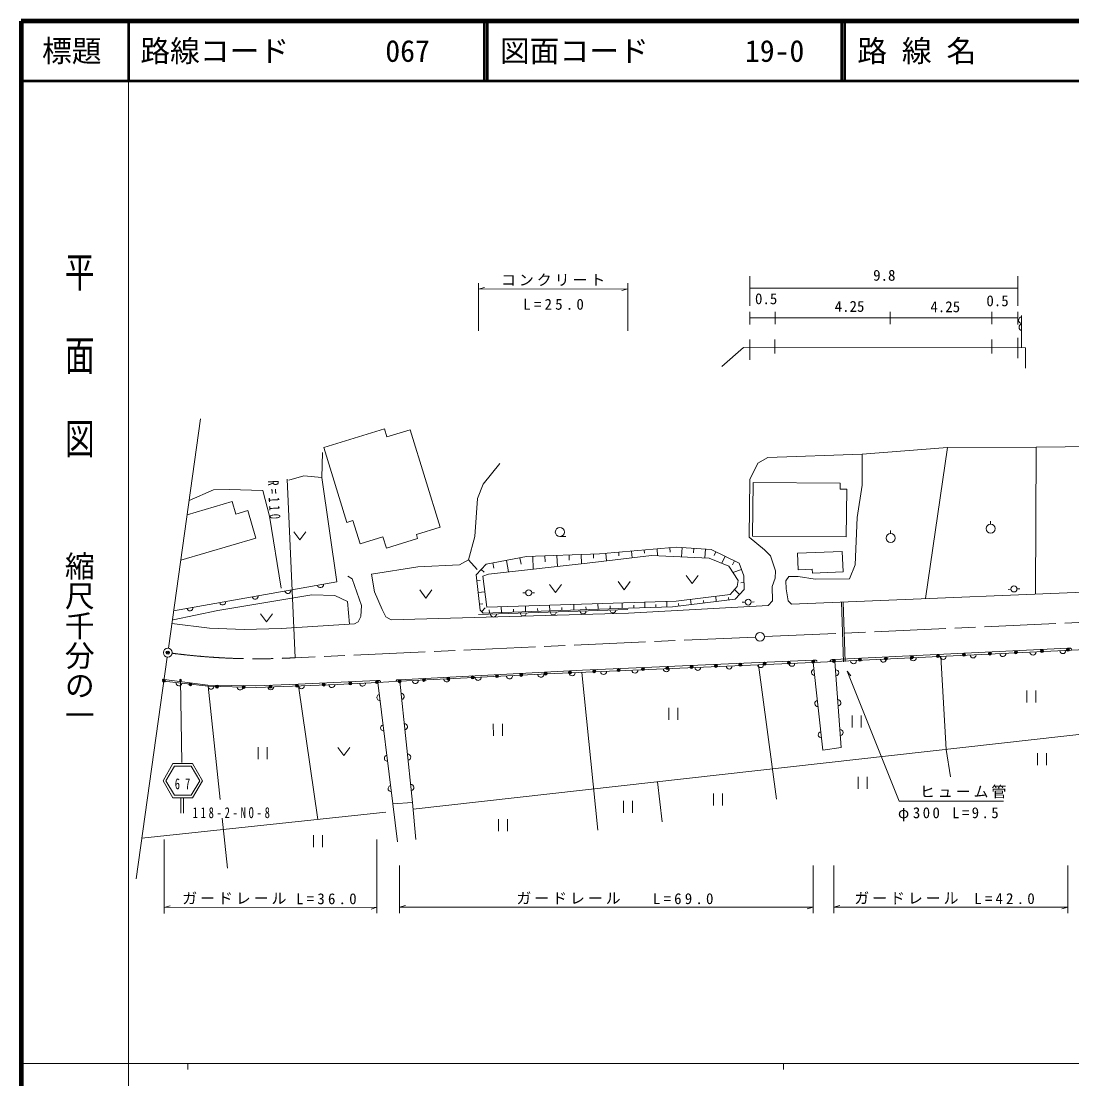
# Model space of a CAD drawing. Units: millimetres, scale not verified. Extents: x 40000 to 680000, y 20000 to 380000.
# Drawn here: x 40000 to 216414, y 202409 to 380000 of the extents above; entities that cross this region are included whole.
import ezdxf
from ezdxf.enums import TextEntityAlignment as Align

# ---------------------------------------------------------------- set-up
doc = ezdxf.new("R2010")
doc.units = ezdxf.units.MM
doc.header["$LTSCALE"] = 1000
doc.header["$PDMODE"] = 32
doc.header["$PDSIZE"] = 500
doc.linetypes.add('CHAIN', pattern=[18.5, 12, -1.5, 3.5, -1.5])
for name, color, linetype, lineweight in [('M-BGD', 7, 'Continuous', 13), ('M-BMK', 7, 'Continuous', 13), ('M-BMK-SRVR', 3, 'Continuous', 13), ('M-STR-HTXT', 7, 'Continuous', 13), ('M-STR-STRC', 7, 'Continuous', 13), ('M-TTL', 2, 'Continuous', 140), ('M-TTL-BAND', 7, 'Continuous', 13), ('M-TTL-LINE', 7, 'Continuous', 50)]:
    doc.layers.add(name, color=color, linetype=linetype, lineweight=lineweight)
doc.layers.add('M-OTRS', color=6, linetype='Continuous')
doc.layers.add('M-TTL-TXT', color=7, linetype='Continuous')
doc.styles.add('@ＭＳ ゴシック', font='')
doc.styles.add('ＭＳ ゴシック', font='')
doc.styles.get('@ＭＳ ゴシック').set_extended_font_data('@MS Gothic')
doc.styles.get('ＭＳ ゴシック').set_extended_font_data('MS Gothic')

msp = doc.modelspace()

# ---------------------------------------------------------------- linework, layer by layer
at = {"layer": 'M-BGD'}
for p, q in [((191850, 283040), (195513, 308416)), ((210441, 308467), (210336, 283800)), ((178615, 301399), (178531, 293391)), ((67852, 297114), (75404, 299348)), ((78056, 297815), (79417, 293211)), ((202778, 295550), (202778, 296070)), ((79417, 293211), (66787, 289476)), ((130448, 293455), (131448, 293456)), ((185982, 293965), (185982, 294485)), ((146764, 291393), (146866, 290237)), ((148909, 291584), (148974, 290860)), ((150965, 291616), (150865, 290053)), ((152932, 291489), (152883, 290726)), ((154898, 291363), (154802, 289873)), ((115097, 289578), (116556, 287929)), ((123736, 289876), (123930, 288837)), ((125887, 290125), (125964, 288004)), ((127927, 290199), (127963, 289215)), ((129967, 290274), (130034, 288457)), ((132007, 290348), (132038, 289516)), ((134047, 290422), (134103, 288910)), ((136088, 290497), (136112, 289820)), ((138181, 290630), (138290, 289395)), ((140326, 290820), (140379, 290233)), ((142472, 291011), (142571, 289897)), ((144618, 291202), (144665, 290675)), ((156663, 290920), (156349, 290273)), ((158228, 290159), (157651, 288973)), ((116423, 287019), (118081, 288817)), ((117252, 287918), (117714, 287492)), ((119212, 289029), (119375, 288158)), ((121474, 289452), (121831, 287543)), ((159792, 289398), (159457, 288709)), ((160956, 287940), (159510, 287429)), ((117058, 281113), (116423, 287019)), ((116529, 286034), (117059, 286091)), ((118462, 287168), (117497, 286827)), ((117497, 286827), (118208, 281612)), ((92994, 285858), (65606, 281007)), ((116741, 284066), (117857, 284186)), ((160639, 283754), (159754, 284571)), ((161368, 285720), (160838, 285705)), ((206198, 284629), (205700, 284593)), ((207197, 284665), (207697, 284665)), ((124717, 284015), (124217, 284015)), ((125717, 284026), (126217, 284037)), ((144723, 281537), (144699, 282450)), ((148425, 281634), (148401, 282567)), ((152509, 282039), (152402, 282922)), ((154615, 282293), (154561, 282739)), ((156720, 282548), (156611, 283448)), ((158826, 282802), (158771, 283256)), ((161572, 282449), (161072, 282449)), ((162572, 282469), (163071, 282489)), ((178078, 272453), (177740, 282418)), ((178378, 272463), (178040, 282428)), ((141876, 281224), (116794, 280368)), ((116952, 282097), (117538, 282160)), ((117326, 280863), (117894, 281475)), ((118609, 280650), (118592, 281136)), ((120639, 280720), (120605, 281687)), ((122668, 280791), (122651, 281271)), ((124698, 280862), (124664, 281816)), ((126727, 280933), (126710, 281406)), ((128756, 281004), (128723, 281944)), ((130786, 281074), (130769, 281542)), ((132815, 281145), (132783, 282073)), ((134844, 281216), (134828, 281677)), ((136874, 281287), (136842, 282201)), ((138903, 281358), (138887, 281812)), ((140932, 281428), (140901, 282330)), ((142873, 281488), (142861, 281940)), ((146574, 281585), (146562, 282047)), ((150403, 281785), (150351, 282222)), ((176444, 272808), (215746, 274694)), ((215746, 274694), (216046, 274708)), ((166829, 249357), (163783, 271933)), ((172972, 272713), (173272, 272726)), ((173003, 272334), (176630, 272463)), ((176144, 272793), (176444, 272808)), ((134165, 270646), (136851, 244136)), ((63702, 269525), (64000, 269487)), ((71378, 268358), (73414, 249332)), ((89787, 245953), (86569, 268404)), ((99734, 269274), (100034, 269288)), ((99896, 268981), (103554, 269162)), ((102428, 248603), (99896, 268981)), ((103240, 269413), (103539, 269428)), ((103554, 269162), (105725, 248784)), ((208861, 267611), (208861, 265611)), ((210381, 265612), (210381, 267612)), ((148724, 264713), (148724, 262713)), ((150244, 262714), (150244, 264714)), ((179510, 263419), (179510, 261419)), ((181030, 261419), (181030, 263419)), ((119279, 262009), (119280, 260009)), ((120800, 260009), (120799, 262009)), ((79790, 258093), (79790, 256093)), ((81310, 256093), (81310, 258093)), ((174628, 257569), (177700, 258039)), ((210631, 257102), (210631, 255102)), ((212151, 255102), (212151, 257102)), ((147640, 245587), (146823, 252274)), ((180535, 253095), (180536, 251095)), ((182056, 251096), (182055, 253096)), ((102428, 248603), (105725, 248784)), ((105725, 248784), (106280, 242580)), ((141139, 249086), (141139, 247086)), ((142659, 247087), (142659, 249087)), ((156261, 250299), (156261, 248299)), ((157781, 248299), (157781, 250299)), ((60283, 242825), (101207, 247164)), ((103175, 242209), (102428, 248603)), ((73751, 246175), (74647, 237804)), ((120120, 246012), (120121, 244012)), ((121641, 244012), (121640, 246012)), ((89094, 243325), (89095, 241325)), ((90615, 241326), (90614, 243326))]:
    msp.add_line(p, q, dxfattribs=at)
for points in [[(94672, 295843), (90802, 308418), (100981, 311550)], [(105302, 311395), (101399, 310194), (100981, 311550)], [(105302, 311395), (110333, 295044), (106365, 293823)], [(92994, 285858), (90486, 303398), (90611, 307584)], [(166598, 286484), (166634, 287680), (165825, 290247), (164827, 291246), (162259, 293384), (162352, 303035), (163682, 305793), (165346, 306744), (181225, 307271), (181226, 302089), (180372, 296669), (180041, 288730), (179090, 286352), (173290, 286303), (170485, 286778), (168869, 286730), (168396, 286051)], [(181225, 307271), (195513, 308416), (210441, 308467), (224982, 308613), (231020, 307188), (249222, 303104), (266759, 301349), (290625, 300832), (297559, 299550), (302647, 297174), (309827, 293182), (310000, 290953)], [(100596, 281238), (99306, 284183), (98798, 287163), (106599, 288370), (113575, 288689), (115097, 289578), (116175, 293447), (116617, 299853), (117568, 302263), (120357, 305752)], [(90486, 303398), (87441, 303651), (84968, 302953)], [(178531, 293391), (162796, 293555), (162890, 302560), (177521, 302407)], [(177521, 302407), (177511, 301411), (178615, 301399)], [(83640, 284813), (81671, 296863), (80592, 301176), (74947, 301365), (72284, 301301), (68187, 299520)], [(75404, 299348), (76034, 297217), (78056, 297815)], [(94672, 295843), (95702, 296160), (96912, 292226), (100749, 293407), (101324, 291538), (106572, 293152), (106365, 293823)], [(85773, 294279), (86773, 292919), (87773, 294279)], [(118081, 288817), (124867, 290087), (137108, 290534), (149982, 291679), (155881, 291300)], [(155881, 291300), (160575, 289018), (161336, 286862)], [(155501, 289841), (145860, 290283), (135015, 289012), (118462, 287168)], [(160385, 286100), (158799, 288510), (155501, 289841)], [(168396, 286051), (168458, 284687), (168799, 282672), (169357, 282114), (231972, 284690), (274444, 286744), (305244, 289021), (310087, 290460)], [(177859, 290978), (170370, 290668), (170485, 287883)], [(172867, 287324), (178001, 287537), (177859, 290978)], [(172867, 287324), (172840, 287981), (170485, 287883)], [(65308, 278873), (71650, 278082), (77452, 277836), (83677, 278011), (95953, 278807), (96573, 279154), (97019, 280047), (97118, 281907), (95580, 286370), (94836, 286817)], [(100596, 281238), (101216, 279974), (102134, 279453), (141951, 280589), (165446, 281897), (166134, 282672), (166071, 285089), (166598, 286484)], [(151679, 286929), (152679, 285569), (153679, 286929)], [(159054, 283753), (160195, 285085), (160385, 286100)], [(161336, 286862), (161400, 284578), (159879, 282929)], [(106943, 284500), (107943, 283140), (108943, 284500)], [(128706, 285435), (129707, 284075), (130706, 285436)], [(140239, 285903), (141239, 284543), (142239, 285904)], [(65502, 279481), (73049, 281069), (88778, 283673), (92647, 283547), (94803, 282533), (95116, 278753)], [(159879, 282929), (149351, 281658), (141947, 281464), (117595, 280614), (117058, 281113)], [(118208, 281612), (149962, 282616), (159054, 283753)], [(80196, 280512), (81196, 279153), (82196, 280513)], [(177700, 258039), (176630, 272463), (252638, 276108), (253622, 266208)], [(216046, 274708), (216126, 274712), (216176, 274705), (216237, 274677), (216279, 274649), (216311, 274611), (216344, 274552), (216356, 274503), (216357, 274473)], [(103539, 269428), (134252, 271014), (172972, 272713)], [(103554, 269162), (129558, 270446), (173003, 272334), (174628, 257569)], [(173272, 272726), (173352, 272730), (173402, 272722), (173463, 272694), (173505, 272666), (173536, 272628), (173569, 272569), (173581, 272519), (173583, 272489)], [(175857, 272529), (175855, 272569), (175872, 272630), (175900, 272681), (175947, 272734), (175996, 272766), (176065, 272789), (176144, 272793)], [(194393, 273315), (195322, 257714), (196066, 253130)], [(63955, 269164), (71378, 268358), (79489, 268142), (93081, 268644), (99896, 268981)], [(64000, 269487), (71355, 268537), (79388, 268423), (86537, 268656), (99734, 269274)], [(100034, 269288), (100114, 269292), (100164, 269284), (100225, 269257), (100267, 269229), (100299, 269190), (100331, 269132), (100344, 269082), (100345, 269052)], [(102953, 269148), (102951, 269188), (102968, 269249), (102995, 269300), (103042, 269353), (103091, 269385), (103160, 269409), (103240, 269413)], [(105825, 247675), (284404, 267706), (286508, 252427)], [(93190, 258050), (94190, 256691), (95190, 258051)]]:
    msp.add_lwpolyline(points, dxfattribs=at)
for centre, radius in [((130448, 294215), 760), ((202779, 294790), 760), ((185983, 293205), 760), ((125217, 284015), 500), ((206697, 284665), 500), ((162072, 282449), 500), ((193924, 273396), 250), ((193924, 273396), 150), ((198291, 273606), 250), ((198291, 273606), 150), ((198291, 273606), 50), ((202657, 273815), 250), ((202657, 273815), 150), ((202657, 273815), 50), ((207024, 274025), 250), ((207024, 274025), 150), ((207024, 274025), 50), ((211391, 274235), 250), ((211391, 274235), 150), ((211391, 274235), 50), ((215758, 274444), 250), ((215758, 274444), 150), ((215758, 274444), 50), ((152558, 271567), 250), ((152558, 271567), 150), ((156643, 271746), 250), ((156643, 271746), 150), ((156643, 271746), 50), ((160728, 271926), 250), ((160728, 271926), 150), ((160728, 271926), 50), ((164813, 272105), 250), ((164813, 272105), 150), ((164813, 272105), 50), ((168898, 272284), 250), ((168898, 272284), 150), ((168898, 272284), 50), ((172983, 272463), 250), ((172983, 272463), 150), ((172983, 272463), 50), ((176456, 272558), 250), ((176456, 272558), 150), ((176456, 272558), 50), ((180823, 272767), 250), ((180823, 272767), 150), ((180823, 272767), 50), ((185190, 272977), 250), ((185190, 272977), 150), ((185190, 272977), 50), ((189557, 273187), 250), ((189557, 273187), 150), ((189557, 273187), 50), ((193924, 273396), 50), ((115802, 269811), 250), ((115802, 269811), 150), ((119886, 270022), 250), ((119886, 270022), 150), ((119886, 270022), 50), ((123969, 270233), 250), ((123969, 270233), 150), ((123969, 270233), 50), ((128053, 270444), 250), ((128053, 270444), 150), ((128053, 270444), 50), ((132136, 270655), 250), ((132136, 270655), 150), ((132136, 270655), 50), ((136218, 270850), 250), ((136218, 270850), 150), ((136218, 270850), 50), ((140303, 271030), 250), ((140303, 271030), 150), ((140303, 271030), 50), ((144388, 271209), 250), ((144388, 271209), 150), ((144388, 271209), 50), ((148473, 271388), 250), ((148473, 271388), 150), ((148473, 271388), 50), ((152558, 271567), 50), ((63968, 269239), 250), ((63968, 269239), 150), ((63968, 269239), 50), ((68408, 268665), 250), ((68408, 268665), 150), ((68408, 268665), 50), ((72889, 268265), 250), ((72889, 268265), 150), ((72889, 268265), 50), ((77365, 268202), 250), ((77365, 268202), 150), ((77365, 268202), 50), ((81852, 268253), 250), ((81852, 268253), 150), ((81852, 268253), 50), ((86326, 268399), 250), ((86326, 268399), 150), ((86326, 268399), 50), ((90802, 268605), 250), ((90802, 268605), 150), ((90802, 268605), 50), ((95274, 268815), 250), ((95274, 268815), 150), ((95274, 268815), 50), ((99746, 269024), 250), ((99746, 269024), 150), ((99746, 269024), 50), ((103552, 269179), 250), ((103552, 269179), 150), ((103552, 269179), 50), ((107636, 269390), 250), ((107636, 269390), 150), ((107636, 269390), 50), ((111719, 269600), 250), ((111719, 269600), 150), ((111719, 269600), 50), ((115802, 269811), 50)]:
    msp.add_circle(centre, radius, dxfattribs=at)
for centre, start, end in [((84778, 284403), 190.04433, 10.04433), ((90255, 285373), 190.04433, 10.04433), ((73822, 282463), 190.04433, 10.04433), ((79300, 283433), 190.04433, 10.04433), ((68345, 281493), 190.04433, 10.04433), ((124318, 280624), 181.95539, 1.95539), ((129335, 280796), 181.95539, 1.95539), ((134351, 280967), 181.95539, 1.95539), ((139368, 281138), 181.95539, 1.95539), ((119302, 280453), 181.95539, 1.95539), ((199831, 273575), 182.74604, 2.74604), ((204850, 273816), 182.74604, 2.74604), ((209870, 274057), 182.74604, 2.74604), ((214889, 274298), 182.74604, 2.74604), ((158866, 271719), 182.48857, 2.48857), ((164134, 271948), 182.48857, 2.48857), ((169403, 272177), 182.48857, 2.48857), ((179752, 272612), 182.74604, 2.74604), ((184772, 272853), 182.74604, 2.74604), ((189791, 273094), 182.74604, 2.74604), ((194811, 273335), 182.74604, 2.74604), ((121988, 270072), 182.82679, 2.82679), ((127255, 270332), 182.82679, 2.82679), ((132523, 270574), 182.48857, 2.48857), ((137792, 270803), 182.48857, 2.48857), ((143060, 271032), 182.48857, 2.48857), ((148329, 271261), 182.48857, 2.48857), ((153597, 271490), 182.48857, 2.48857), ((173186, 270674), 96.28139, 276.28139), ((176771, 270568), 274.24406, 94.24406), ((66512, 268886), 173.80854, 353.80854), ((71877, 268345), 178.47096, 358.47096), ((76768, 268214), 178.47096, 358.47096), ((81909, 268231), 182.11801, 2.11801), ((87049, 268421), 182.11801, 2.11801), ((92190, 268611), 182.11801, 2.11801), ((97327, 268854), 182.82679, 2.82679), ((106187, 269292), 182.82679, 2.82679), ((111454, 269552), 182.82679, 2.82679), ((116721, 269812), 182.82679, 2.82679), ((100213, 266434), 97.08197, 277.08197), ((103825, 266614), 276.08378, 96.08378), ((173763, 265432), 96.28139, 276.28139), ((177143, 265557), 274.24406, 94.24406), ((100845, 261339), 97.08197, 277.08197), ((104368, 261520), 276.08378, 96.08378), ((174340, 260190), 96.28139, 276.28139), ((177514, 260545), 274.24406, 94.24406), ((101478, 256245), 97.08197, 277.08197), ((104911, 256425), 276.08378, 96.08378), ((102111, 251150), 97.08197, 277.08197), ((105454, 251331), 276.08378, 96.08378)]:
    msp.add_arc(centre, 500, start, end, dxfattribs=at)
at = {"layer": 'M-BMK'}
for p, q in [((162367, 337185), (162367, 332227)), ((207356, 337177), (207356, 332222)), ((162367, 335182), (207356, 335177)), ((162367, 331173), (162366, 329056)), ((166574, 331195), (166574, 329105)), ((185885, 331193), (185885, 329102)), ((202994, 331178), (202994, 329100)), ((207355, 331167), (207355, 329050)), ((207966, 325190), (207966, 330590)), ((162366, 330182), (207355, 330177)), ((207318, 326856), (207318, 323411)), ((161298, 325183), (157619, 322017)), ((161298, 325183), (208629, 325177)), ((162366, 326569), (162366, 323125)), ((166567, 326569), (166566, 324174)), ((202994, 326564), (202993, 324178)), ((208629, 325176), (208629, 321731))]:
    msp.add_line(p, q, dxfattribs=at)
at = {"layer": 'M-BMK', "color": 2, "linetype": 'CHAIN'}
for p, q in [((164796, 276659), (263258, 281084)), ((163297, 276592), (85999, 273118))]:
    msp.add_line(p, q, dxfattribs=at)
at = {"layer": 'M-BMK'}
for centre, start, end in [((208082, 329786), 101.31057, 258.83365), ((208153, 328600), 108.82289, 250.99506)]:
    msp.add_arc(centre, 600, start, end, dxfattribs=at)
at = {"layer": 'M-BMK', "color": 2, "linetype": 'CHAIN'}
msp.add_arc((79675, 382936), 110000, 262.5266, 273.29549, dxfattribs=at)
at = {"layer": 'M-BMK-SRVR'}
for p, q in [((64728, 274714), (70099, 313235)), ((59329, 235984), (64521, 273228))]:
    msp.add_line(p, q, dxfattribs=at)
for centre in [(164046, 276625), (64625, 273971)]:
    msp.add_circle(centre, 750, dxfattribs=at)
at = {"layer": 'M-OTRS'}
msp.add_point((64625, 273971), dxfattribs=at)
at = {"layer": 'M-STR-HTXT'}
for p, q in [((116782, 328022), (116780, 336022)), ((141863, 336028), (141864, 328028)), ((116780, 335022), (117780, 335302)), ((116780, 335022), (141863, 335028)), ((141863, 335028), (140863, 334748)), ((84652, 303088), (85999, 273118)), ((178678, 270882), (179309, 270057)), ((64006, 242570), (64009, 230198)), ((99743, 230207), (99740, 242578)), ((103547, 238208), (103549, 230208)), ((172982, 230224), (172981, 238224)), ((176453, 238225), (176454, 230225)), ((215757, 230235), (215755, 238235)), ((64009, 231198), (65009, 231478)), ((64009, 231198), (99743, 231207)), ((99743, 231207), (98743, 230926)), ((103548, 231208), (104548, 231488)), ((103548, 231208), (172982, 231224)), ((172982, 231224), (171982, 230944)), ((176454, 231225), (177454, 231506)), ((176454, 231225), (215757, 231235)), ((215757, 231235), (214757, 230955))]:
    msp.add_line(p, q, dxfattribs=at)
msp.add_lwpolyline([(178678, 270882), (187397, 249016), (204932, 249020)], dxfattribs=at)
at = {"layer": 'M-STR-STRC'}
for p, q in [((66770, 269340), (66975, 255531)), ((65489, 255329), (68789, 255329)), ((65491, 249613), (68791, 249614)), ((66801, 247026), (66801, 249613)), ((67256, 249613), (67257, 247026))]:
    msp.add_line(p, q, dxfattribs=at)
for points in [[(65491, 249613), (63840, 252470), (65489, 255329)], [(68789, 255329), (70440, 252472), (68791, 249614)]]:
    msp.add_lwpolyline(points, dxfattribs=at)
msp.add_lwpolyline([(68560, 250014), (69978, 252472), (68558, 254929), (65720, 254929), (64302, 252470), (65722, 250013)], close=True, dxfattribs=at)
for radius in [150, 90, 30]:
    msp.add_circle((66770, 269340), radius, dxfattribs=at)
at = {"layer": 'M-TTL'}
for p, q in [((40000, 380000), (40000, 20000)), ((680000, 380000), (40000, 380000))]:
    msp.add_line(p, q, dxfattribs=at)
at = {"layer": 'M-TTL-BAND'}
for p, q in [((58000, 370000), (58000, 20000)), ((40000, 205000), (579000, 205000)), ((68000, 205000), (68000, 204000)), ((168000, 205000), (168000, 204000))]:
    msp.add_line(p, q, dxfattribs=at)
at = {"layer": 'M-TTL-LINE'}
for p, q in [((58000, 380000), (58000, 370000)), ((117750, 380000), (117750, 370000)), ((118250, 380000), (118250, 370000)), ((177750, 380000), (177750, 370000)), ((178250, 380000), (178250, 370000)), ((40000, 370000), (680000, 370000))]:
    msp.add_line(p, q, dxfattribs=at)

# ---------------------------------------------------------------- texts
at = {"layer": 'M-BMK', "style": 'ＭＳ ゴシック'}
for s, p in [('9.8', (183057, 335863)), ('0.5', (163215, 331923)), ('0.5', (202064, 331587)), ('4.25', (176598, 330644)), ('4.25', (192667, 330582))]:
    msp.add_text(s, height=1833, rotation=359.993, dxfattribs=at).set_placement(p, align=Align.BOTTOM_LEFT)
at = {"layer": 'M-STR-HTXT', "char_height": 1833, "attachment_point": 7, "style": 'ＭＳ ゴシック'}
for s, insert, rotation in [('\\T1.2;コンクリート', (120571, 335523), 0.014), ('\\T1.43;L=25.0', (124312, 331515), 0.014), ('\\T1.61;\\W0.7;R=110', (81383, 302841), 272.914), ('\\T1.2;ヒューム管', (190914, 249517), 0.014), ('\\T1.32;φ300\\~L=9.5', (187214, 245673), 0.014), ('\\T1.2;ガードレール', (67042, 231699), 0.014), ('\\T1.43;L=36.0', (86165, 231703), 0.014), ('\\T1.2;ガードレール', (123152, 231712), 0.014), ('\\T1.43;L=69.0', (146073, 231718), 0.014), ('\\T1.2;ガードレール', (179885, 231726), 0.014), ('\\T1.43;L=42.0', (200021, 231731), 0.014)]:
    msp.add_mtext(s, dxfattribs=dict(at, insert=insert, rotation=rotation))
at = {"layer": 'M-STR-STRC', "char_height": 1833, "attachment_point": 7, "rotation": 0.014, "style": 'ＭＳ ゴシック'}
for s, insert in [('\\T1.98;\\W0.7;67', (65799, 251006)), ('\\T1.54;\\W0.7;118-2-NO-8', (68792, 246157))]:
    msp.add_mtext(s, dxfattribs=dict(at, insert=insert))
at = {"layer": 'M-TTL-BAND', "style": '@ＭＳ ゴシック', "width": 1.4}
msp.add_text('平  面  図', height=3666, rotation=270, dxfattribs=at).set_placement((49777, 306475), align=Align.MIDDLE_RIGHT)
at = {"layer": 'M-TTL-BAND', "style": '@ＭＳ ゴシック'}
msp.add_text('縮尺千分の一', height=3666, rotation=270, dxfattribs=at).set_placement((49777, 261030), align=Align.MIDDLE_RIGHT)
at = {"layer": 'M-TTL-TXT', "style": 'ＭＳ ゴシック'}
msp.add_text('標題', height=3666, dxfattribs=at).set_placement((48500, 375000), align=Align.MIDDLE_CENTER)
for s, p in [('路線コード', (60000, 375000)), ('067', (101142, 375000)), ('図面コード', (120380, 375000)), ('19-0', (161521, 375000)), ('路 線 名', (180380, 375000))]:
    msp.add_text(s, height=3666, dxfattribs=at).set_placement(p, align=Align.MIDDLE_LEFT)

doc.saveas('drawing.dxf')
